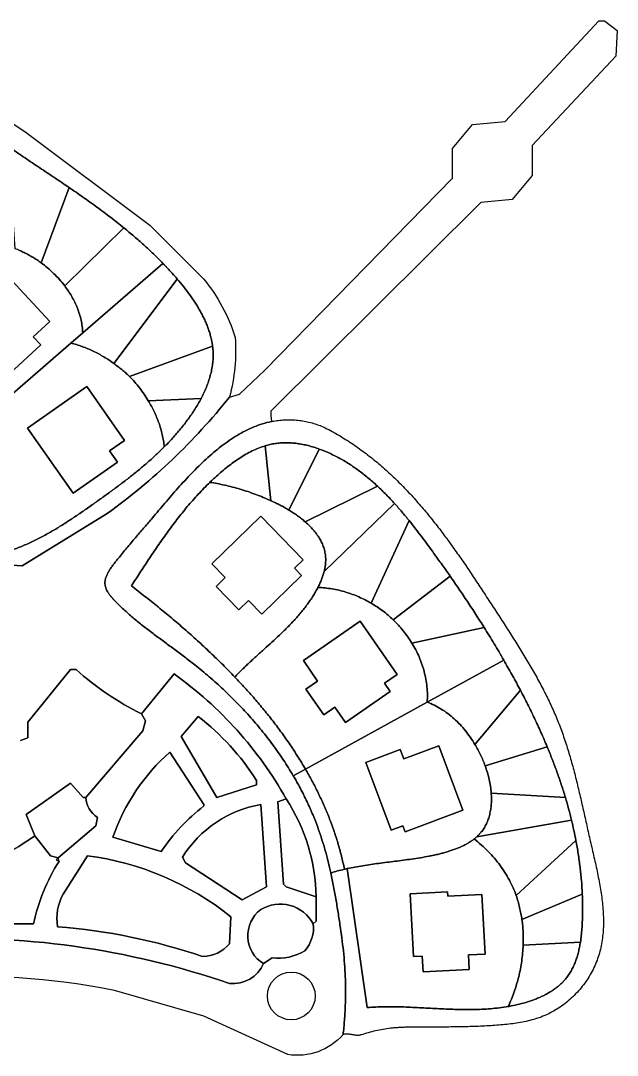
# Model space of a CAD drawing. Header units: millimetres. Extents: x -96818 to 270234, y -29270 to 336698.
# Drawn here: x 136556 to 270234, y -15413 to 216499 of the extents above; entities that cross this region are included whole.
import ezdxf

# ---------------------------------------------------------------- set-up
doc = ezdxf.new("R2010")
doc.units = ezdxf.units.MM
for name, color, linetype in [('01_MAIN_BUILDING', 7, 'Continuous'), ('02_CHALETS', 7, 'Continuous'), ('03_REGIONS', 7, 'Continuous'), ('REGION_HOLES', 7, 'Continuous')]:
    doc.layers.add(name, color=color, linetype=linetype)

msp = doc.modelspace()

# ---------------------------------------------------------------- linework, layer by layer
at = {"layer": '01_MAIN_BUILDING'}
msp.add_lwpolyline([(136545, 55116), (138137, 55753), (138137, 59254), (147686, 71032), (148959, 71032, 0.0687342), (163601, 61164), (164556, 59573), (163920, 57345), (151187, 42384), (150551, 42384), (147686, 45567), (137818, 38564), (139728, 33790, -0.0933567), (119038, 24241)], format="xyb", dxfattribs=at)
at = {"layer": '02_CHALETS'}
for points in [[(125056, 155481), (127084, 153287), (133627, 159334), (143094, 149090), (139365, 145643), (141046, 143823), (132169, 135619), (123789, 144686), (124832, 145650), (120035, 150840)], [(138051, 125189), (151344, 134520), (159831, 122429), (156482, 120078), (158251, 117558), (148307, 110578)], [(179367, 94755), (190328, 105402), (199827, 95623), (197895, 93746), (199487, 92107), (190587, 83462), (187586, 86551), (185434, 84460), (180339, 89706), (182362, 91671)], [(212648, 81900), (220913, 69966), (218066, 67994), (219351, 66138), (209322, 59192), (206952, 62615), (204445, 60879), (200445, 66654), (203094, 68489), (199914, 73080)], [(230223, 53985), (235653, 39569), (222725, 34698), (222213, 36057), (219564, 35059), (213857, 50210), (221619, 53133), (222407, 51041)], [(239876, 20636), (240591, 7277), (236893, 7079), (237066, 3845), (226700, 3290), (226512, 6804), (224607, 6702), (223852, 20804), (232178, 21249), (232232, 20227)]]:
    msp.add_lwpolyline(points, close=True, dxfattribs=at)
at = {"layer": '03_REGIONS'}
for points in [[(132407, 94587), (136863, 94268), (155962, 106046, 0.0687544), (183336, 132147), (185564, 132784), (191294, 138195), (233311, 181166), (233311, 187851), (237767, 193262), (245088, 193899), (266096, 216499), (267370, 216499), (270234, 214270), (269916, 208541), (251136, 188487), (251136, 181803), (246680, 176392), (239677, 175755), (192567, 128964), (192567, 128009), (192717, 126651, 0.0248645), (190732, 126136, 0.0218034), (188803, 125437, 0.0205064), (186899, 124560, 0.0170795), (185066, 123541, 0.0159407), (183249, 122368, 0.0129223), (181502, 121092, 0.0119194), (179772, 119691, 0.0094916), (178103, 118217, 0.008585), (176460, 116657, 0.0066524), (174865, 115047, 0.0058065), (173306, 113393, 0.0041858), (171781, 111709, 0.0033698), (170305, 110028, 0.0018486), (168846, 108332, 0.0010334), (167449, 106688, -0.0006449), (166054, 105044, -0.0009558), (164283, 102971, 0.0010462), (162512, 100897, 0.0021111), (160573, 98597, 0.0029016), (158658, 96278, 0.0017752), (158115, 95609, 0.005562), (157583, 94932, 0.00745), (157074, 94249, 0.0127435), (156594, 93547, 0.0073088), (156380, 93205, 0.0093732), (156177, 92857, 0.0100273), (155998, 92519, 0.0129232), (155835, 92174, 0.0136965), (155700, 91845, 0.017707), (155586, 91507, 0.0186687), (155503, 91187, 0.0237961), (155448, 90861, 0.024091), (155425, 90551, 0.0243444), (155433, 90240, 0.0232787), (155469, 89940, 0.0216214), (155532, 89644, 0.0401569), (155733, 89063, 0.0289927), (156012, 88515, 0.024956), (156369, 87969, 0.0155657), (156770, 87453, 0.0123796), (157218, 86937, 0.005631), (157685, 86438, 0.008102), (158652, 85460, 0.0069122), (159649, 84510, 0.0064136), (160683, 83576, 0.0052695), (161740, 82666, 0.0047827), (162829, 81765, 0.0037064), (163933, 80882, 0.0032301), (165064, 80004, 0.0022206), (166204, 79138, 0.0017526), (167364, 78273, 0.0007965), (168528, 77413, 0.0003341), (169703, 76548, -0.0005877), (170878, 75684, -0.0010472), (172056, 74810, -0.0019543), (173229, 73930, -0.0024133), (174398, 73036, -0.0033214), (175557, 72129, -0.0101982), (178798, 69448, -0.0105108), (181925, 66635, -0.0106989), (184925, 63698, -0.0112114), (187794, 60631, -0.0114457), (190503, 57458, -0.0121477), (193060, 54161, -0.0124317), (195430, 50773, -0.013298), (197622, 47267, -0.010981), (199239, 44380, -0.0116124), (200723, 41423, -0.0118599), (202058, 38420, -0.012507), (203245, 35355, -0.0095904), (204065, 32923, -0.0083218), (204798, 30464, -0.0076855), (205454, 27974, -0.006353), (206039, 25466, -0.0068375), (206672, 22396, -0.0049075), (207231, 19311, -0.0039991), (207741, 16188, -0.0021403), (208212, 13059, -0.004777), (208608, 10157, -0.006886), (208936, 7246, -0.007624), (209173, 4407, -0.0087989), (209317, 1561, -0.0093314), (209359, -1387, -0.0090088), (209292, -4334, -0.0092941), (209102, -7558, -0.0077889), (208801, -10773, -0.2591495), (196387, -15230), (177607, -6635), (157553, -906, 0.0666586), (114582, 1959, 0.0357743)], [(107579, 211406), (137500, 191671), (165511, 170662), (177607, 158567, -0.0946038), (184610, 145516, -0.0854176), (183336, 132147, -0.0687544), (155962, 106046), (136863, 94268), (132407, 94587)], [(136317, 164984, -0.0127252), (137316, 164531, -0.0124376), (138311, 164019, -0.0113841), (139281, 163459, -0.010868), (140214, 162864, -0.0106136), (141120, 162230, -0.017643), (142574, 161085, -0.0176438), (143943, 159840, -0.018022), (145229, 158491, -0.019021), (146411, 157052, -0.0154727), (147251, 155871, -0.016779), (148013, 154640, -0.0172803), (148681, 153376, -0.0187866), (149256, 152067, -0.0194018), (149725, 150729, -0.020838), (150085, 149358, -0.0215579), (150329, 147957, -0.0224918), (150449, 146540), (147781, 144230), (124407, 123991, 0.0145078)], [(124407, 123991), (147781, 144230, -0.0143273), (149073, 143880, -0.0133878), (150344, 143460, -0.0130166), (151597, 142970, -0.01221), (152825, 142417, -0.0118938), (154029, 141804, -0.0112716), (155203, 141135, -0.0110065), (156345, 140415, -0.0105938), (157456, 139647, -0.0066988), (158357, 138976, -0.0090675), (159237, 138277, -0.0102636), (160088, 137545, -0.0126167), (160906, 136775, -0.0175731), (162095, 135509, -0.0158583), (163198, 134167, -0.0149485), (164214, 132762, -0.0132518), (165149, 131302, -0.0117335), (165832, 130108, -0.012496), (166457, 128882, -0.0128722), (167018, 127628, -0.0136852), (167511, 126347, -0.0141024), (167933, 125039, -0.0148687), (168278, 123709, -0.0153225), (168544, 122352, -0.0159068), (168724, 120981, -0.0093634), (166916, 119226, -0.0079629), (165048, 117534, -0.0072057), (163139, 115909, -0.0057595), (161188, 114333, -0.0050078), (159213, 112807, -0.0035547), (157213, 111315, -0.0028059), (155207, 109859, -0.0013379), (153190, 108419, -0.0017229), (150951, 106842, -0.0044433), (148694, 105293, -0.0057827), (146427, 103805, -0.008567), (144118, 102383, -0.0047858), (142951, 101705, -0.0054639), (141769, 101052, -0.0057987), (140572, 100425, -0.0064352), (139361, 99828, -0.0139127), (136869, 98723, -0.015945), (134317, 97770)], [(118083, 14055), (139410, 14055, -0.0879353), (145139, 28060), (144980, 28856), (153415, 36018), (153734, 37928, -0.2468236), (151187, 42384), (163920, 57345), (164556, 59573), (163601, 61164), (170922, 70077, -0.1092346), (196069, 42066), (194159, 41429), (195432, 22967), (196069, 22331), (202753, 20103), (202753, 14691), (202116, 14055, 0.4294727), (190339, 17238, 0.5317022), (190976, 5142, -0.323086), (183336, 686, 0.0966222), (112672, 10553)]]:
    msp.add_lwpolyline(points, format="xyb", dxfattribs=at)
for points in [[(133710, 188352, 0.000279), (134000, 188150, 0.0002945), (134290, 187949, 0.0028355), (137550, 185724, 0.0008381), (140825, 183522, -0.0001604), (144108, 181322, -0.0021474), (147382, 179106), (141120, 162230, 0.0106136), (140214, 162864, 0.010868), (139281, 163459, 0.0113841), (138311, 164019, 0.0124376), (137316, 164531, 0.0127252), (136317, 164984, 0.0138037), (135295, 165383), (133808, 186930)], [(147382, 179106, -0.0030019), (150514, 176939, -0.0048011), (153612, 174723, -0.0057181), (156680, 172429, -0.0074258), (159687, 170055), (146411, 157052, 0.019021), (145229, 158491, 0.018022), (143943, 159840, 0.0176438), (142574, 161085, 0.017643), (141120, 162230)], [(159687, 170055, -0.0062364), (161940, 168174, -0.0071211), (164142, 166234, -0.0076326), (166315, 164203, -0.0083709), (168422, 162103), (150449, 146540, 0.0224918), (150329, 147957, 0.0215579), (150085, 149358, 0.020838), (149725, 150729, 0.0194018), (149256, 152067, 0.0187866), (148681, 153376, 0.0172803), (148013, 154640, 0.016779), (147251, 155871, 0.0154727), (146411, 157052)], [(168422, 162103, -0.0019328), (168887, 161619, -0.0019635), (169349, 161132, -0.0052621), (170508, 159873, -0.0063207), (171637, 158588), (157456, 139647, 0.0105938), (156345, 140415, 0.0110065), (155203, 141135, 0.0112716), (154029, 141804, 0.0118938), (152825, 142417, 0.01221), (151597, 142970, 0.0130166), (150344, 143460, 0.0133878), (149073, 143880, 0.0143273), (147781, 144230), (150449, 146540)], [(171637, 158588, -0.0092821), (173080, 156839, -0.0117929), (174448, 155031, -0.0063422), (175087, 154119, -0.0071589), (175701, 153191, -0.0074646), (176276, 152263, -0.0084328), (176822, 151317, -0.0087649), (177323, 150374, -0.0098922), (177790, 149413, -0.0102551), (178206, 148457, -0.0115234), (178581, 147484, -0.011921), (178903, 146517, -0.0132669), (179175, 145535, -0.0137001), (179390, 144557, -0.0149932), (179549, 143569), (160906, 136775, 0.0126167), (160088, 137545, 0.0102636), (159237, 138277, 0.0090675), (158357, 138976, 0.0066988), (157456, 139647)], [(179549, 143569, -0.0111182), (179626, 142856, -0.0116877), (179669, 142140, -0.0211027), (179664, 140838, -0.0193287), (179553, 139540, -0.0186211), (179341, 138232, -0.0165228), (179037, 136942, -0.0159002), (178640, 135640, -0.0138967), (178166, 134363, -0.0133581), (177607, 133078, -0.0116445), (176984, 131821), (165149, 131302, 0.0132518), (164214, 132762, 0.0149485), (163198, 134167, 0.0158583), (162095, 135509, 0.0175731), (160906, 136775)], [(176984, 131821, -0.0105072), (176331, 130639, -0.0092848), (175632, 129483, -0.0089218), (174876, 128331, -0.00796), (174083, 127206, -0.0076362), (173244, 126092, -0.0069003), (172373, 125003, -0.0066081), (171470, 123934, -0.0060623), (170540, 122888, -0.0055111), (169642, 121925, -0.005159), (168724, 120981, 0.0159068), (168544, 122352, 0.0153225), (168278, 123709, 0.0148687), (167933, 125039, 0.0141024), (167511, 126347, 0.0136852), (167018, 127628, 0.0128722), (166457, 128882, 0.012496), (165832, 130108, 0.0117335), (165149, 131302)], [(208801, -10773, 0.0077889), (209102, -7558, 0.0092941), (209292, -4334, 0.0090088), (209359, -1387, 0.0093314), (209317, 1561, 0.0087989), (209173, 4407, 0.007624), (208936, 7246, 0.006886), (208608, 10157, 0.004777), (208212, 13059, 0.0021403), (207741, 16188, 0.0039991), (207231, 19311, 0.0049075), (206672, 22396, 0.0068375), (206039, 25466, -0.0100269), (207556, 25904, -0.007994), (209087, 26286, -0.0002722), (209391, 26357, -0.0027401), (209695, 26425), (214212, -4725, -0.0100398), (216124, -4596, -0.0077887), (218038, -4534, -0.0068164), (219986, -4528, -0.004723), (221932, -4568, -0.0037798), (223905, -4641, -0.0018396), (225878, -4736, -0.0009142), (227867, -4844, 0.0009375), (229857, -4951, 0.0018571), (231856, -5047, 0.0036977), (233855, -5122, 0.0046228), (235855, -5163, 0.0065082), (237855, -5159, 0.0074479), (239848, -5100, 0.0093762), (241839, -4974, 0.0103345), (243821, -4769, 0.0122026), (245792, -4476, 0.0005786), (245882, -4460, 0.0005822), (245971, -4444, 0.0127128), (247851, -4059, 0.0150825), (249706, -3570, 0.0079987), (250607, -3287, 0.0088818), (251498, -2974, 0.009202), (252360, -2636, 0.0103118), (253208, -2264, 0.0106745), (254021, -1867, 0.0120205), (254814, -1433, 0.0124339), (255566, -973, 0.0139843), (256292, -474, 0.0144552), (256972, 53, 0.0160978), (257618, 620, 0.0166283), (258215, 1217, 0.0181303), (258770, 1855, 0.022832), (259400, 2712, 0.020533), (259954, 3621, 0.019494), (260442, 4588, 0.0167096), (260858, 5587, 0.0157739), (261219, 6641, 0.0131534), (261518, 7714, 0.0123199), (261769, 8835, 0.0101095), (261970, 9965, 0.0118229), (262169, 11461, 0.008967), (262306, 12964, 0.0078555), (262393, 14493, 0.0056077), (262439, 16024, 0.007795), (262447, 18378, 0.0076124), (262382, 20730, 0.0096701), (262194, 23762, 0.0092708), (261891, 26784, 0.008998), (261480, 29776, 0.0085325), (260964, 32752, 0.0063606), (260502, 35015, 0.0060688), (259984, 37267, 0.0067945), (259322, 39839, 0.0064008), (258592, 42392, 0.0070304), (257686, 45269, 0.0065283), (256702, 48121, 0.0062771), (255646, 50944, 0.0057942), (254522, 53741, 0.0064473), (253134, 56964, 0.005829), (251668, 60152, 0.0055062), (250137, 63292, 0.0049309), (248540, 66399, 0.0047895), (246833, 69569, 0.0042091), (245069, 72707, 0.0002887), (244941, 72929, 0.000288), (244814, 73151, 0.0047816), (242634, 76850, 0.0044836), (240387, 80508, 0.0034469), (238543, 83406, 0.0031613), (236660, 86280, 0.0030257), (234727, 89153, 0.0026798), (232760, 92004, 0.0022627), (230960, 94560, 0.001963), (229139, 97100, 0.0017123), (227787, 98955, 0.0029985), (226419, 100798, 0.0036633), (225017, 102634, 0.0049901), (223583, 104445, 0.0062068), (221980, 106381, 0.0079123), (220322, 108270, 0.0096642), (218441, 110267, 0.0119418), (216477, 112181, 0.0134811), (214367, 114037, 0.0160475), (212151, 115765, 0.017262), (209835, 117336, 0.0195347), (207410, 118731, 0.0159813), (205452, 119680, 0.0184206), (203434, 120492, 0.0116553), (202213, 120899, 0.0129669), (200974, 121246, 0.0134983), (199737, 121523, 0.0151161), (198487, 121728, 0.0157334), (197248, 121854, 0.0175359), (196003, 121897, 0.0182452), (194772, 121852, 0.0199422), (193549, 121713, 0.0184219), (192431, 121497, 0.0167187), (191330, 121204, 0.0214204), (189856, 120689, 0.0180122), (188427, 120058, 0.016854), (187005, 119308, 0.0138336), (185631, 118473, 0.0128253), (184269, 117541, 0.0104186), (182951, 116547, 0.0095182), (181655, 115486, 0.0076473), (180397, 114381, 0.0042753), (179660, 113703, 0.0040758), (178935, 113012, 0.0072971), (177620, 111701, 0.0066131), (176341, 110354, 0.0062702), (175099, 108975, 0.005606), (173890, 107567, 0.0052703), (172713, 106135, 0.0046335), (171566, 104681, 0.0043037), (170449, 103213, 0.0036924), (169356, 101727, 0.0033667), (168291, 100236, 0.0027719), (167246, 98733, 0.0024479), (166227, 97235, 0.001855), (165221, 95729, 0.0015303), (164241, 94240, 0.0009194), (163268, 92746, 0.0005911), (162320, 91279, -0.0000632), (161373, 89812, -0.00331), (164386, 87466, -0.0037875), (167366, 85078, -0.004082), (170343, 82615, -0.0046059), (173277, 80100, -0.0049087), (176179, 77514, -0.0054976), (179026, 74870, -0.005812), (181814, 72160, -0.0064806), (184534, 69383, -0.0058572), (186775, 66980, -0.0063692), (188956, 64522, -0.0066049), (191061, 62023, -0.0071734), (193097, 59466, -0.0074215), (195044, 56869, -0.0080406), (196909, 54212, -0.0083021), (198674, 51516, -0.0089563), (200345, 48761), (197622, 47267, 0.013298), (195430, 50773, 0.0124317), (193060, 54161, 0.0121477), (190503, 57458, 0.0114457), (187794, 60631, 0.0112114), (184925, 63698, 0.0106989), (181925, 66635, 0.0105108), (178798, 69448, 0.0101982), (175557, 72129, 0.0033214), (174398, 73036, 0.0024133), (173229, 73930, 0.0019543), (172056, 74810, 0.0010472), (170878, 75684, 0.0005877), (169703, 76548, -0.0003341), (168528, 77413, -0.0007965), (167364, 78273, -0.0017526), (166204, 79138, -0.0022206), (165064, 80004, -0.0032301), (163933, 80882, -0.0037064), (162829, 81765, -0.0047827), (161740, 82666, -0.0052695), (160683, 83576, -0.0064136), (159649, 84510, -0.0069122), (158652, 85460, -0.008102), (157685, 86438, -0.005631), (157218, 86937, -0.0123796), (156770, 87453, -0.0155657), (156369, 87969, -0.024956), (156012, 88515, -0.0289927), (155733, 89063, -0.0401569), (155532, 89644, -0.0216214), (155469, 89940, -0.0232787), (155433, 90240, -0.0243444), (155425, 90551, -0.024091), (155448, 90861, -0.0237961), (155503, 91187, -0.0186687), (155586, 91507, -0.017707), (155700, 91845, -0.0136965), (155835, 92174, -0.0129232), (155998, 92519, -0.0100273), (156177, 92857, -0.0093732), (156380, 93205, -0.0073088), (156594, 93547, -0.0127435), (157074, 94249, -0.00745), (157583, 94932, -0.005562), (158115, 95609, -0.0017752), (158658, 96278, -0.0029016), (160573, 98597, -0.0021111), (162512, 100897, -0.0010462), (164283, 102971, 0.0009558), (166054, 105044, 0.0006449), (167449, 106688, -0.0010334), (168846, 108332, -0.0018486), (170305, 110028, -0.0033698), (171781, 111709, -0.0041858), (173306, 113393, -0.0058065), (174865, 115047, -0.0066524), (176460, 116657, -0.008585), (178103, 118217, -0.0094916), (179772, 119691, -0.0119194), (181502, 121092, -0.0129223), (183249, 122368, -0.0159407), (185066, 123541, -0.0170795), (186899, 124560, -0.0205064), (188803, 125437, -0.0218034), (190732, 126136, -0.0248645), (192717, 126651, -0.0037694), (193013, 126710, -0.0038189), (193311, 126765, -0.0170548), (194626, 126950, -0.0176263), (195950, 127044, -0.0181724), (197311, 127042, -0.0179823), (198668, 126943, -0.01849), (200076, 126735, -0.0174892), (201466, 126427, -0.0179416), (202922, 125994, -0.0162861), (204345, 125462, -0.0154496), (207558, 123727, -0.0149283), (210660, 121799, -0.0142135), (213585, 119735, -0.0131324), (216394, 117514, -0.012401), (219067, 115169, -0.0109991), (221629, 112700, -0.0102713), (224088, 110120, -0.0087528), (226447, 107448, -0.0080387), (228729, 104681, -0.0065299), (230930, 101849, -0.0058314), (233075, 98943, -0.0043841), (235160, 95994, -0.0036985), (237207, 92997, -0.0023118), (239219, 89975, -0.0016341), (241209, 86932, -0.0002769), (243188, 83883, -0.0004176), (245107, 80915, -0.0023643), (247010, 77938, -0.0033315), (248864, 74961, -0.0053707), (250667, 71952, -0.006358), (252380, 68934, -0.0085228), (254002, 65868, -0.0095386), (255497, 62777, -0.0117628), (256858, 59627, -0.006044), (257485, 58021, -0.0054524), (258075, 56402, -0.0051479), (258630, 54769, -0.0045173), (259154, 53125, -0.0042118), (259652, 51467, -0.003565), (260123, 49801, -0.0032599), (260574, 48119, -0.0026133), (261005, 46432, -0.0023096), (261423, 44729, -0.0016737), (261827, 43022, -0.001372), (262224, 41299, -0.0007531), (262614, 39574, -0.0006), (263394, 36074, 0.0017486), (264183, 32576, 0.0007549), (264597, 30779, -0.0009283), (265011, 28981, -0.0017622), (265416, 27181, -0.0034795), (265801, 25377, -0.0043273), (266155, 23583, -0.0062014), (266472, 21783, -0.0070802), (266736, 20004, -0.0092009), (266941, 18218, -0.0101274), (267075, 16463, -0.0125031), (267129, 14703, -0.0134897), (267093, 12977, -0.0159549), (266955, 11257, -0.0169982), (266706, 9567, -0.0191115), (266337, 7900, -0.0201717), (265833, 6251, -0.0212493), (265194, 4650, -0.021466), (264395, 3056, -0.0198346), (263466, 1534, -0.0197837), (262398, 59, -0.0195033), (261218, -1327, -0.0197317), (259930, -2619, -0.0207019), (258541, -3804, -0.0212215), (257077, -4854, -0.0233812), (255526, -5770, -0.0225376), (253960, -6509, -0.019443), (252337, -7115, -0.0176905), (250668, -7600, -0.0140248), (248971, -7979, -0.012374), (247234, -8272, -0.0089027), (245485, -8490, -0.0073419), (243713, -8654, -0.0041892), (241937, -8776, -0.0035088), (240044, -8877, -0.0029232), (238150, -8954, -0.0026283), (236257, -9009, -0.002046), (234364, -9047, -0.0017518), (232474, -9071, -0.0011705), (230584, -9083, -0.0008763), (228700, -9088, -0.0002912), (226817, -9089, 0.0002246), (225882, -9089, 0.0014208), (224948, -9092, 0.0020166), (224017, -9101, 0.0032439), (223087, -9121, 0.0038458), (222163, -9153, 0.0051155), (221240, -9202, 0.0057256), (220324, -9270, 0.0070276), (219410, -9362, 0.0136028), (217738, -9600, 0.01349), (216080, -9928, 0.0134305), (214419, -10351, 0.0126029), (212783, -10859, -0.035799), (212560, -10917, -0.0264611), (212331, -10947, -0.0233568), (212086, -10955, -0.0153508), (211840, -10944, -0.0128571), (211581, -10917, -0.0071011), (211322, -10880, -0.0048699), (211057, -10835, -0.0002733), (210792, -10788, 0.001894), (210526, -10741, 0.0065856), (210261, -10699, 0.0088471), (210003, -10666, 0.014845), (209743, -10646, 0.0174136), (209497, -10642, 0.0255165), (209252, -10660, 0.0287234), (209023, -10702, 0.0370834)], [(191330, 121204), (192602, 108907, 0.0092842), (190921, 109641, 0.0086738), (189215, 110315, 0.0085203), (187487, 110929, 0.0084976), (185739, 111484, 0.0084171), (184016, 111968, 0.0090057), (182277, 112392, 0.0089993), (180612, 112734, 0.0103912), (178935, 113012, -0.0040758), (179660, 113703, -0.0042753), (180397, 114381, -0.0076473), (181655, 115486, -0.0095182), (182951, 116547, -0.0104186), (184269, 117541, -0.0128253), (185631, 118473, -0.0138336), (187005, 119308, -0.016854), (188427, 120058, -0.0180122), (189856, 120689, -0.0214204)], [(192602, 108907), (191330, 121204, -0.0167187), (192431, 121497, -0.0184219), (193549, 121713, -0.0199422), (194772, 121852, -0.0182452), (196003, 121897, -0.0175359), (197248, 121854, -0.0157334), (198487, 121728, -0.0151161), (199737, 121523, -0.0134983), (200974, 121246, -0.0129669), (202213, 120899, -0.0116553), (203434, 120492), (196652, 106812, 0.011436), (195678, 107378, 0.0080388), (194683, 107906, 0.0066381), (193647, 108417, 0.0036604)], [(196652, 106812), (203434, 120492, -0.0184206), (205452, 119680, -0.0159813), (207410, 118731, -0.0195347), (209835, 117336, -0.017262), (212151, 115765, -0.0160475), (214367, 114037, -0.0134811), (216477, 112181), (200316, 104170, 0.013865), (199465, 104876, 0.0109468), (198580, 105539, 0.0101109), (197627, 106193, 0.0077922)], [(178935, 113012, -0.0103912), (180612, 112734, -0.0089993), (182277, 112392, -0.0090057), (184016, 111968, -0.0084171), (185739, 111484, -0.0084976), (187487, 110929, -0.0085203), (189215, 110315, -0.0086738), (190921, 109641, -0.0092842), (192602, 108907, -0.0036604), (193647, 108417, -0.0066381), (194683, 107906, -0.0080388), (195678, 107378, -0.011436), (196652, 106812, -0.0077922), (197627, 106193, -0.0101109), (198580, 105539, -0.0109468), (199465, 104876, -0.013865), (200316, 104170, -0.0155846), (201243, 103304, -0.0190538), (202107, 102376, -0.0197957), (202848, 101445, -0.0240786), (203504, 100453, -0.0250678), (204031, 99456, -0.0292569), (204447, 98408, -0.0304654), (204729, 97341, -0.0325256), (204874, 96247, -0.0228095), (204891, 95452, -0.02006), (204840, 94658, -0.0193898), (204722, 93838, -0.016552), (204546, 93029, -0.0170862), (204286, 92133, -0.0142772), (203971, 91256, -0.0137611), (203587, 90351, -0.0115514), (203158, 89467, -0.0117782), (202636, 88507, -0.0099267), (202072, 87570, -0.0095285), (201449, 86620, -0.0081947), (200793, 85693, -0.0078557), (200088, 84762, -0.0069144), (199356, 83853, -0.0066204), (198590, 82952, -0.005977), (197801, 82070, -0.005491), (197010, 81226, -0.0045718), (196202, 80397, -0.0041128), (195379, 79583, -0.0031983), (194545, 78781, -0.0050271), (192853, 77206, -0.0014025), (191141, 75654, -0.0000175), (190287, 74884, 0.0009016), (189434, 74112, 0.0013596), (188589, 73341, 0.002305), (187750, 72563, 0.0027675), (186925, 71783, 0.0037501), (186110, 70992, 0.0042188), (185314, 70195, 0.0052408), (184534, 69383, 0.0064806), (181814, 72160, 0.005812), (179026, 74870, 0.0054976), (176179, 77514, 0.0049087), (173277, 80100, 0.0046059), (170343, 82615, 0.004082), (167366, 85078, 0.0037875), (164386, 87466, 0.00331), (161373, 89812, 0.0000632), (162320, 91279, -0.0005911), (163268, 92746, -0.0009194), (164241, 94240, -0.0015303), (165221, 95729, -0.001855), (166227, 97235, -0.0024479), (167246, 98733, -0.0027719), (168291, 100236, -0.0033667), (169356, 101727, -0.0036924), (170449, 103213, -0.0043037), (171566, 104681, -0.0046335), (172713, 106135, -0.0052703), (173890, 107567, -0.005606), (175099, 108975, -0.0062702), (176341, 110354, -0.0066131), (177620, 111701, -0.0072971)], [(201243, 103304, 0.0155846), (200316, 104170), (216477, 112181, -0.0119418), (218441, 110267, -0.0096642), (220322, 108270), (204546, 93029, 0.016552), (204722, 93838, 0.0193898), (204840, 94658, 0.02006), (204891, 95452, 0.0228095), (204874, 96247, 0.0325256), (204729, 97341, 0.0304654), (204447, 98408, 0.0292569), (204031, 99456, 0.0250678), (203504, 100453, 0.0240786), (202848, 101445, 0.0197957), (202107, 102376, 0.0190538)], [(204286, 92133, 0.0170862), (204546, 93029), (220322, 108270, -0.0079123), (221980, 106381, -0.0062068), (223583, 104445), (215114, 85901, 0.0300071), (212352, 87323, 0.0304045), (209438, 88402, 0.031471), (206332, 89133, 0.0316482), (203158, 89467, 0.0115514), (203587, 90351, 0.0137611), (203971, 91256, 0.0142772)], [(215114, 85901), (223583, 104445, -0.0049901), (225017, 102634, -0.0036633), (226419, 100798, -0.0029985), (227787, 98955, -0.0017123), (229139, 97100, -0.001963), (230960, 94560, -0.0022627), (232760, 92004), (219998, 82231, 0.0158548), (218864, 83250, 0.0144359), (217670, 84198, 0.0139047), (216415, 85083, 0.0128033)], [(219998, 82231), (232760, 92004, -0.0026798), (234727, 89153, -0.0030257), (236660, 86280, -0.0031613), (238543, 83406, -0.0034469), (240387, 80508), (224222, 76973, 0.0154118), (223298, 78379, 0.0157464), (222288, 79726, 0.01616), (221184, 81016, 0.0168812)], [(227641, 63732), (200345, 48761, 0.0089563), (198674, 51516, 0.0083021), (196909, 54212, 0.0080406), (195044, 56869, 0.0074215), (193097, 59466, 0.0071734), (191061, 62023, 0.0066049), (188956, 64522, 0.0063692), (186775, 66980, 0.0058572), (184534, 69383, -0.0052408), (185314, 70195, -0.0042188), (186110, 70992, -0.0037501), (186925, 71783, -0.0027675), (187750, 72563, -0.002305), (188589, 73341, -0.0013596), (189434, 74112, -0.0009016), (190287, 74884, 0.0000175), (191141, 75654, 0.0014025), (192853, 77206, 0.0050271), (194545, 78781, 0.0031983), (195379, 79583, 0.0041128), (196202, 80397, 0.0045718), (197010, 81226, 0.005491), (197801, 82070, 0.005977), (198590, 82952, 0.0066204), (199356, 83853, 0.0069144), (200088, 84762, 0.0078557), (200793, 85693, 0.0081947), (201449, 86620, 0.0095285), (202072, 87570, 0.0099267), (202636, 88507, 0.0117782), (203158, 89467, -0.0316482), (206332, 89133, -0.031471), (209438, 88402, -0.0304045), (212352, 87323, -0.0300071), (215114, 85901, -0.0128033), (216415, 85083, -0.0139047), (217670, 84198, -0.0144359), (218864, 83250, -0.0158548), (219998, 82231, -0.0168812), (221184, 81016, -0.01616), (222288, 79726, -0.0157464), (223298, 78379, -0.0154118), (224222, 76973, -0.0177211), (225084, 75451, -0.0182373), (225834, 73871, -0.0183916), (226461, 72254, -0.0190448), (226965, 70594, -0.0193194), (227340, 68907, -0.0199977), (227580, 67196, -0.0203907), (227682, 65465, -0.0209117)], [(244814, 73151), (227641, 63732, 0.0209117), (227682, 65465, 0.0203907), (227580, 67196, 0.0199977), (227340, 68907, 0.0193194), (226965, 70594, 0.0190448), (226461, 72254, 0.0183916), (225834, 73871, 0.0182373), (225084, 75451, 0.0177211), (224222, 76973), (240387, 80508, -0.0044836), (242634, 76850, -0.0047816)], [(227641, 63732), (244814, 73151, -0.000288), (244941, 72929, -0.0002887), (245069, 72707, -0.0042091), (246833, 69569, -0.0047895), (248540, 66399), (238346, 54254, 0.0169637), (237328, 55828, 0.0179015), (236203, 57328, 0.0183826), (234989, 58724, 0.0203723), (233670, 60021, 0.0211115), (232284, 61175, 0.0240739), (230799, 62199, 0.0251353), (229261, 63051, 0.0285403)], [(239002, 53099, 0.0116061), (238346, 54254), (248540, 66399, -0.0049309), (250137, 63292, -0.0055062), (251668, 60152, -0.005829), (253134, 56964, -0.0064473), (254522, 53741), (240619, 49498, 0.0125009), (240140, 50719, 0.0118803), (239603, 51916, 0.0118196)], [(200345, 48761), (227641, 63732, -0.0285403), (229261, 63051, -0.0251353), (230799, 62199, -0.0240739), (232284, 61175, -0.0211115), (233670, 60021, -0.0203723), (234989, 58724, -0.0183826), (236203, 57328, -0.0179015), (237328, 55828, -0.0169637), (238346, 54254, -0.0116061), (239002, 53099, -0.0118196), (239603, 51916, -0.0118803), (240140, 50719, -0.0125009), (240619, 49498, -0.0154807), (241124, 47964, -0.0168361), (241528, 46400, -0.0170122), (241813, 44881, -0.0194544), (241986, 43345, -0.0167167), (242036, 42116, -0.0192631), (241997, 40887, -0.0197221), (241869, 39726, -0.0229669), (241642, 38580, -0.023651), (241325, 37512, -0.0271179), (240902, 36481, -0.0280496), (240382, 35530, -0.0305212), (239754, 34645, -0.0205274), (239270, 34093, -0.0185448), (238744, 33579, -0.0091779), (238457, 33329, -0.0085839), (238161, 33088, -0.0174918), (237497, 32604, -0.0148802), (236804, 32164, -0.0142478), (236054, 31748, -0.0119295), (235284, 31371, -0.0113754), (234462, 31015, -0.0094655), (233626, 30695, -0.008973), (232746, 30393, -0.0074475), (231855, 30121, -0.0070017), (230929, 29867, -0.0057881), (229997, 29636, -0.0053769), (229038, 29422, -0.0043955), (228075, 29226, -0.0075918), (226111, 28876, -0.0045106), (224140, 28573, -0.0031148), (222298, 28319, -0.0012333), (220454, 28081, -0.0002541), (218634, 27852, 0.0017334), (216814, 27617, 0.0027256), (215017, 27369, 0.0047972), (213225, 27094, 0.005802), (211455, 26784, 0.0078947), (209695, 26425, 0.0027401), (209391, 26357, 0.0002722), (209087, 26286, 0.011643), (208420, 29256, 0.0113086), (207618, 32192, 0.0110132), (206691, 35068, 0.0105177), (205642, 37902, 0.0102258), (204478, 40687, 0.009629), (203204, 43423, 0.0093441), (201823, 46117, 0.0086995)], [(176334, 60528, -0.0862614), (189384, 46204), (189384, 45249), (180472, 42384), (172514, 56071)], [(241124, 47964, 0.0154807), (240619, 49498), (254522, 53741, -0.0057942), (255646, 50944, -0.0062771), (256702, 48121, -0.0065283), (257686, 45269, -0.0070304), (258592, 42392), (241986, 43345, 0.0194544), (241813, 44881, 0.0170122), (241528, 46400, 0.0168361)], [(169967, 52570), (177607, 40793), (177607, 40474, 0.0820788), (168058, 30288), (157235, 33471, -0.1294911)], [(206039, 25466, 0.006353), (205454, 27974, 0.0076855), (204798, 30464, 0.0083218), (204065, 32923, 0.0095904), (203245, 35355, 0.012507), (202058, 38420, 0.0118599), (200723, 41423, 0.0116124), (199239, 44380, 0.010981), (197622, 47267), (200345, 48761, -0.0086995), (201823, 46117, -0.0093441), (203204, 43423, -0.009629), (204478, 40687, -0.0102258), (205642, 37902, -0.0105177), (206691, 35068, -0.0110132), (207618, 32192, -0.0113086), (208420, 29256, -0.011643), (209087, 26286, 0.007994), (207556, 25904, 0.0100269)], [(150551, 42384), (151187, 42384, 0.2468236), (153734, 37928), (153415, 36018), (144980, 28856), (143229, 29333), (139728, 33790), (137818, 38564), (147686, 45567)], [(196069, 42066, -0.1390644), (202753, 20103), (196069, 22331), (195432, 22967), (194159, 41429)], [(242036, 42116, 0.0167167), (241986, 43345), (258592, 42392, -0.0064008), (259322, 39839, -0.0067945), (259984, 37267), (238744, 33579, 0.0185448), (239270, 34093, 0.0205274), (239754, 34645, 0.0305212), (240382, 35530, 0.0280496), (240902, 36481, 0.0271179), (241325, 37512, 0.023651), (241642, 38580, 0.0229669), (241869, 39726, 0.0197221), (241997, 40887, 0.0192631)], [(190339, 40793), (191612, 22331), (186201, 19466), (173469, 27742), (172832, 29015, -0.215023)], [(238457, 33329, 0.0091779), (238744, 33579), (259984, 37267, -0.0060688), (260502, 35015, -0.0063606), (260964, 32752), (247580, 20384, 0.0189265), (246877, 22154, 0.018447), (246045, 23866, 0.0185906), (245063, 25555, 0.0177786), (243961, 27168, 0.0179651), (242700, 28757, 0.0168944), (241332, 30254, 0.0171142), (239793, 31724, 0.0158722), (238161, 33088, 0.0085839)], [(139728, 33790), (143229, 29333), (144980, 28856), (144503, 28379), (145139, 28060, 0.0879353), (139410, 14055), (118083, 14055), (116810, 18829), (119675, 19784), (119038, 24241, 0.0933567)], [(237497, 32604, 0.0174918), (238161, 33088, -0.0158722), (239793, 31724, -0.0171142), (241332, 30254, -0.0168944), (242700, 28757, -0.0179651), (243961, 27168, -0.0177786), (245063, 25555, -0.0185906), (246045, 23866, -0.018447), (246877, 22154, -0.0189265), (247580, 20384, -0.0149229), (248003, 19062, -0.0123761), (248354, 17718, -0.0111425), (248640, 16367, -0.0089699), (248871, 15005, -0.0163607), (249039, 13581, -0.0122405), (249126, 12151, -0.0102332), (249148, 10718, -0.0063566), (249122, 9285, -0.0138144), (249019, 7498, -0.013249), (248818, 5719, -0.0129796), (248525, 3956, -0.0125578), (248142, 2210, -0.0244287), (247129, -1190, -0.0238785), (245792, -4476, -0.0122026), (243821, -4769, -0.0103345), (241839, -4974, -0.0093762), (239848, -5100, -0.0074479), (237855, -5159, -0.0065082), (235855, -5163, -0.0046228), (233855, -5122, -0.0036977), (231856, -5047, -0.0018571), (229857, -4951, -0.0009375), (227867, -4844, 0.0009142), (225878, -4736, 0.0018396), (223905, -4641, 0.0037798), (221932, -4568, 0.004723), (219986, -4528, 0.0068164), (218038, -4534, 0.0077887), (216124, -4596, 0.0100398), (214212, -4725), (209695, 26425, -0.0078947), (211455, 26784, -0.005802), (213225, 27094, -0.0047972), (215017, 27369, -0.0027256), (216814, 27617, -0.0017334), (218634, 27852, 0.0002541), (220454, 28081, 0.0012333), (222298, 28319, 0.0031148), (224140, 28573, 0.0045106), (226111, 28876, 0.0075918), (228075, 29226, 0.0043955), (229038, 29422, 0.0053769), (229997, 29636, 0.0057881), (230929, 29867, 0.0070017), (231855, 30121, 0.0074475), (232746, 30393, 0.008973), (233626, 30695, 0.0094655), (234462, 31015, 0.0113754), (235284, 31371, 0.0119295), (236054, 31748, 0.0142478), (236804, 32164, 0.0148802)], [(260964, 32752, -0.0085325), (261480, 29776, -0.008998), (261891, 26784, -0.0092708), (262194, 23762, -0.0096701), (262382, 20730), (248871, 15005, 0.0089699), (248640, 16367, 0.0111425), (248354, 17718, 0.0123761), (248003, 19062, 0.0149229), (247580, 20384)], [(146094, 20739), (151506, 29333, -0.1366791), (183655, 15646), (183336, 9598, -0.2172627), (177288, 6734, 0.0624879), (144821, 13418, -0.1737933)], [(262382, 20730, -0.0076124), (262447, 18378, -0.007795), (262439, 16024, -0.0056077), (262393, 14493, -0.0078555), (262306, 12964, -0.008967), (262169, 11461, -0.0118229), (261970, 9965), (249122, 9285, 0.0063566), (249148, 10718, 0.0102332), (249126, 12151, 0.0122405), (249039, 13581, 0.0163607), (248871, 15005)], [(202116, 14055, -0.2116273), (200207, 8007, -0.1612739), (192886, 6415), (190976, 5142, -0.5317022), (190339, 17238, -0.4294727)], [(261970, 9965, -0.0101095), (261769, 8835, -0.0123199), (261518, 7714, -0.0131534), (261219, 6641, -0.0157739), (260858, 5587, -0.0167096), (260442, 4588, -0.019494), (259954, 3621, -0.020533), (259400, 2712, -0.022832), (258770, 1855, -0.0181303), (258215, 1217, -0.0166283), (257618, 620, -0.0160978), (256972, 53, -0.0144552), (256292, -474, -0.0139843), (255566, -973, -0.0124339), (254814, -1433, -0.0120205), (254021, -1867, -0.0106745), (253208, -2264, -0.0103118), (252360, -2636, -0.009202), (251498, -2974, -0.0088818), (250607, -3287, -0.0079987), (249706, -3570, -0.0150825), (247851, -4059, -0.0127128), (245971, -4444, -0.0005822), (245882, -4460, -0.0005786), (245792, -4476, 0.0238785), (247129, -1190, 0.0244287), (248142, 2210, 0.0125578), (248525, 3956, 0.0129796), (248818, 5719, 0.013249), (249019, 7498, 0.0138144), (249122, 9285)]]:
    msp.add_lwpolyline(points, format="xyb", close=True, dxfattribs=at)
msp.add_circle((197190, -2116), 5354, dxfattribs=at)
at = {"layer": 'REGION_HOLES'}
for points in [[(134317, 97770, 0.015945), (136869, 98723, 0.0139127), (139361, 99828, 0.0064352), (140572, 100425, 0.0057987), (141769, 101052, 0.0054639), (142951, 101705, 0.0047858), (144118, 102383, 0.008567), (146427, 103805, 0.0057827), (148694, 105293, 0.0044433), (150951, 106842, 0.0017229), (153190, 108419, 0.0013379), (155207, 109859, 0.0028059), (157213, 111315, 0.0035547), (159213, 112807, 0.0050078), (161188, 114333, 0.0057595), (163139, 115909, 0.0072057), (165048, 117534, 0.0079629), (166916, 119226, 0.0093634), (168724, 120981, 0.005159), (169642, 121925, 0.0055111), (170540, 122888, 0.0060623), (171470, 123934, 0.0066081), (172373, 125003, 0.0069003), (173244, 126092, 0.0076362), (174083, 127206, 0.00796), (174876, 128331, 0.0089218), (175632, 129483, 0.0092848), (176331, 130639, 0.0105072), (176984, 131821, 0.0116445), (177607, 133078, 0.0133581), (178166, 134363, 0.0138967), (178640, 135640, 0.0159002), (179037, 136942, 0.0165228), (179341, 138232, 0.0186211), (179553, 139540, 0.0193287), (179664, 140838, 0.0211027), (179669, 142140, 0.0116877), (179626, 142856, 0.0111182), (179549, 143569, 0.0149932), (179390, 144557, 0.0137001), (179175, 145535, 0.0132669), (178903, 146517, 0.011921), (178581, 147484, 0.0115234), (178206, 148457, 0.0102551), (177790, 149413, 0.0098922), (177323, 150374, 0.0087649), (176822, 151317, 0.0084328), (176276, 152263, 0.0074646), (175701, 153191, 0.0071589), (175087, 154119, 0.0063422), (174448, 155031, 0.0117929), (173080, 156839, 0.0092821), (171637, 158588, 0.0063207), (170508, 159873, 0.0052621), (169349, 161132, 0.0019635), (168887, 161619, 0.0019328), (168422, 162103, 0.0083709), (166315, 164203, 0.0076326), (164142, 166234, 0.0071211), (161940, 168174, 0.0062364), (159687, 170055, 0.0074258), (156680, 172429, 0.0057181), (153612, 174723, 0.0048011), (150514, 176939, 0.0030019), (147382, 179106, 0.0021474), (144108, 181322, 0.0001604), (140825, 183522, -0.0008381), (137550, 185724, -0.0028355), (134290, 187949, -0.0002945)], [(112672, 10553, -0.0966222), (183336, 686, 0.323086), (190976, 5142), (192886, 6415, 0.1612739), (200207, 8007, 0.2116273), (202116, 14055), (202753, 14691), (202753, 20103, 0.1390644), (196069, 42066, 0.1092346), (170922, 70077), (163601, 61164, -0.0687342), (148959, 71032), (147686, 71032), (138137, 59254), (138137, 55753), (136545, 55116)]]:
    msp.add_lwpolyline(points, format="xyb", dxfattribs=at)
for points in [[(127084, 153287), (125056, 155481), (120035, 150840), (124832, 145650), (123789, 144686), (132169, 135619), (141046, 143823), (139365, 145643), (143094, 149090), (133627, 159334)], [(151344, 134520), (138051, 125189), (148307, 110578), (158251, 117558), (156482, 120078), (159831, 122429)], [(190328, 105402), (179367, 94755), (182362, 91671), (180339, 89706), (185434, 84460), (187586, 86551), (190587, 83462), (199487, 92107), (197895, 93746), (199827, 95623)], [(220913, 69966), (212648, 81900), (199914, 73080), (203094, 68489), (200445, 66654), (204445, 60879), (206952, 62615), (209322, 59192), (219351, 66138), (218066, 67994)], [(235653, 39569), (230223, 53985), (222407, 51041), (221619, 53133), (213857, 50210), (219564, 35059), (222213, 36057), (222725, 34698)], [(240591, 7277), (239876, 20636), (232232, 20227), (232178, 21249), (223852, 20804), (224607, 6702), (226512, 6804), (226700, 3290), (237066, 3845), (236893, 7079)]]:
    msp.add_lwpolyline(points, close=True, dxfattribs=at)
for points in [[(189384, 46204, 0.0862614), (176334, 60528), (172514, 56071), (180472, 42384), (189384, 45249)], [(177607, 40793), (169967, 52570, 0.1294911), (157235, 33471), (168058, 30288, -0.0820788), (177607, 40474)], [(191612, 22331), (190339, 40793, 0.215023), (172832, 29015), (173469, 27742), (186201, 19466)], [(151506, 29333), (146094, 20739, 0.1737933), (144821, 13418, -0.0624879), (177288, 6734, 0.2172627), (183336, 9598), (183655, 15646, 0.1366791)]]:
    msp.add_lwpolyline(points, format="xyb", close=True, dxfattribs=at)
msp.add_circle((197190, -2116), 5354, dxfattribs=at)

doc.saveas('drawing.dxf')
